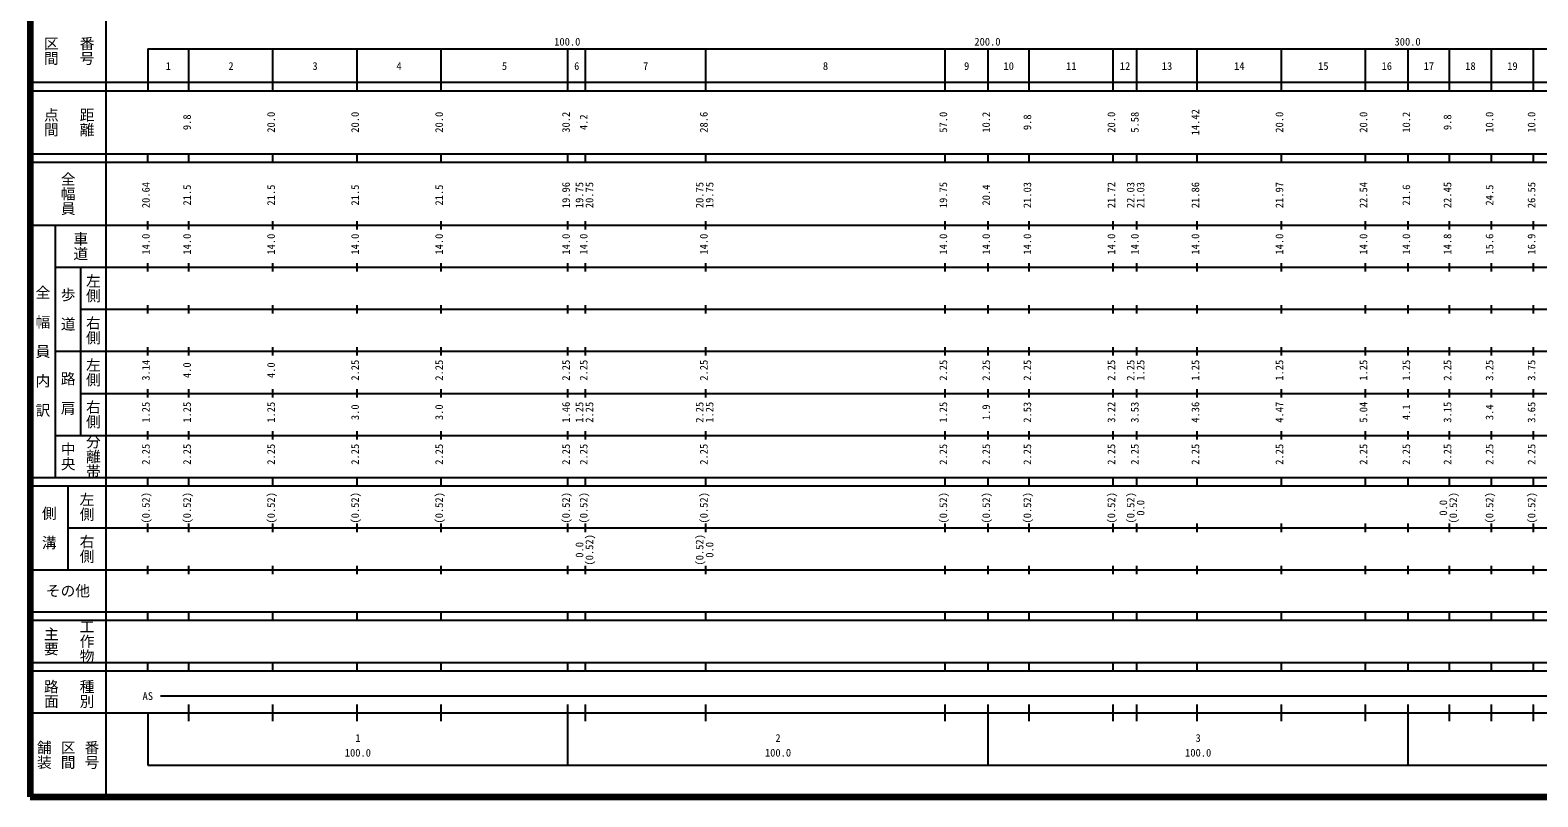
# Model space of a CAD drawing. Units: millimetres on the paper, enlarged 1000 times. Extents: x 40000 to 680000, y 20000 to 380000.
# Drawn here: x 40000 to 398848, y 20000 to 202409 of the extents above; entities that cross this region are included whole.
import ezdxf
from ezdxf.enums import TextEntityAlignment as Align

# ---------------------------------------------------------------- set-up
doc = ezdxf.new("R2010")
doc.units = ezdxf.units.MM
doc.header["$LTSCALE"] = 1000
doc.layers.add('M-TTL', color=2, linetype='Continuous', lineweight=140)
doc.layers.add('M-TTL-BAND', color=7, linetype='Continuous', lineweight=25)
doc.styles.add('@ＭＳ ゴシック', font='')
doc.styles.add('ＭＳ ゴシック', font='')
doc.styles.get('@ＭＳ ゴシック').set_extended_font_data('@MS Gothic')
doc.styles.get('ＭＳ ゴシック').set_extended_font_data('MS Gothic')

msp = doc.modelspace()

# ---------------------------------------------------------------- linework, layer by layer
at = {"layer": 'M-TTL'}
for p, q in [((40000, 380000), (40000, 20000)), ((40000, 20000), (680000, 20000))]:
    msp.add_line(p, q, dxfattribs=at)
at = {"layer": 'M-TTL-BAND'}
for p, q in [((58000, 370000), (58000, 20000)), ((68000, 198000), (579000, 198000)), ((68000, 198000), (68000, 188000)), ((77800, 188000), (77800, 198000)), ((97800, 188000), (97800, 198000)), ((117800, 188000), (117800, 198000)), ((137800, 188000), (137800, 198000)), ((168000, 188000), (168000, 198000)), ((172200, 188000), (172200, 198000)), ((200800, 188000), (200800, 198000)), ((257800, 188000), (257800, 198000)), ((268000, 188000), (268000, 198000)), ((277800, 188000), (277800, 198000)), ((297800, 188000), (297800, 198000)), ((303380, 188000), (303380, 198000)), ((317800, 188000), (317800, 198000)), ((337800, 188000), (337800, 198000)), ((357800, 188000), (357800, 198000)), ((368000, 188000), (368000, 198000)), ((377800, 188000), (377800, 198000)), ((387800, 188000), (387800, 198000)), ((397800, 188000), (397800, 198000)), ((40000, 190000), (579000, 190000)), ((40000, 188000), (579000, 188000)), ((40000, 173000), (579000, 173000)), ((68000, 171000), (68000, 173000)), ((77800, 171000), (77800, 173000)), ((97800, 171000), (97800, 173000)), ((117800, 171000), (117800, 173000)), ((137800, 171000), (137800, 173000)), ((168000, 171000), (168000, 173000)), ((172200, 171000), (172200, 173000)), ((200800, 171000), (200800, 173000)), ((257800, 171000), (257800, 173000)), ((268000, 171000), (268000, 173000)), ((277800, 171000), (277800, 173000)), ((297800, 171000), (297800, 173000)), ((303380, 171000), (303380, 173000)), ((317800, 171000), (317800, 173000)), ((337800, 171000), (337800, 173000)), ((357800, 171000), (357800, 173000)), ((368000, 171000), (368000, 173000)), ((377800, 171000), (377800, 173000)), ((387800, 171000), (387800, 173000)), ((397800, 171000), (397800, 173000)), ((40000, 171000), (579000, 171000)), ((40000, 156000), (579000, 156000)), ((46000, 96000), (46000, 156000)), ((68000, 155000), (68000, 157000)), ((77800, 155000), (77800, 157000)), ((97800, 155000), (97800, 157000)), ((117800, 155000), (117800, 157000)), ((137800, 155000), (137800, 157000)), ((168000, 155000), (168000, 157000)), ((172200, 155000), (172200, 157000)), ((200800, 155000), (200800, 157000)), ((257800, 155000), (257800, 157000)), ((268000, 155000), (268000, 157000)), ((277800, 155000), (277800, 157000)), ((297800, 155000), (297800, 157000)), ((303380, 155000), (303380, 157000)), ((317800, 155000), (317800, 157000)), ((337800, 155000), (337800, 157000)), ((357800, 155000), (357800, 157000)), ((368000, 155000), (368000, 157000)), ((377800, 155000), (377800, 157000)), ((387800, 155000), (387800, 157000)), ((397800, 155000), (397800, 157000)), ((46000, 146000), (579000, 146000)), ((52000, 146000), (52000, 106000)), ((68000, 145000), (68000, 147000)), ((77800, 145000), (77800, 147000)), ((97800, 145000), (97800, 147000)), ((117800, 145000), (117800, 147000)), ((137800, 145000), (137800, 147000)), ((168000, 145000), (168000, 147000)), ((172200, 145000), (172200, 147000)), ((200800, 145000), (200800, 147000)), ((257800, 145000), (257800, 147000)), ((268000, 145000), (268000, 147000)), ((277800, 145000), (277800, 147000)), ((297800, 145000), (297800, 147000)), ((303380, 145000), (303380, 147000)), ((317800, 145000), (317800, 147000)), ((337800, 145000), (337800, 147000)), ((357800, 145000), (357800, 147000)), ((368000, 145000), (368000, 147000)), ((377800, 145000), (377800, 147000)), ((387800, 145000), (387800, 147000)), ((397800, 145000), (397800, 147000)), ((68000, 135000), (68000, 137000)), ((77800, 135000), (77800, 137000)), ((97800, 135000), (97800, 137000)), ((117800, 135000), (117800, 137000)), ((137800, 135000), (137800, 137000)), ((168000, 135000), (168000, 137000)), ((172200, 135000), (172200, 137000)), ((200800, 135000), (200800, 137000)), ((257800, 135000), (257800, 137000)), ((268000, 135000), (268000, 137000)), ((277800, 135000), (277800, 137000)), ((297800, 135000), (297800, 137000)), ((303380, 135000), (303380, 137000)), ((317800, 135000), (317800, 137000)), ((337800, 135000), (337800, 137000)), ((357800, 135000), (357800, 137000)), ((368000, 135000), (368000, 137000)), ((377800, 135000), (377800, 137000)), ((387800, 135000), (387800, 137000)), ((397800, 135000), (397800, 137000)), ((52000, 136000), (579000, 136000)), ((46000, 126000), (579000, 126000)), ((68000, 125000), (68000, 127000)), ((77800, 125000), (77800, 127000)), ((97800, 125000), (97800, 127000)), ((117800, 125000), (117800, 127000)), ((137800, 125000), (137800, 127000)), ((168000, 125000), (168000, 127000)), ((172200, 125000), (172200, 127000)), ((200800, 125000), (200800, 127000)), ((257800, 125000), (257800, 127000)), ((268000, 125000), (268000, 127000)), ((277800, 125000), (277800, 127000)), ((297800, 125000), (297800, 127000)), ((303380, 125000), (303380, 127000)), ((317800, 125000), (317800, 127000)), ((337800, 125000), (337800, 127000)), ((357800, 125000), (357800, 127000)), ((368000, 125000), (368000, 127000)), ((377800, 125000), (377800, 127000)), ((387800, 125000), (387800, 127000)), ((397800, 125000), (397800, 127000)), ((52000, 116000), (579000, 116000)), ((68000, 115000), (68000, 117000)), ((77800, 115000), (77800, 117000)), ((97800, 115000), (97800, 117000)), ((117800, 115000), (117800, 117000)), ((137800, 115000), (137800, 117000)), ((168000, 115000), (168000, 117000)), ((172200, 115000), (172200, 117000)), ((200800, 115000), (200800, 117000)), ((257800, 115000), (257800, 117000)), ((268000, 115000), (268000, 117000)), ((277800, 115000), (277800, 117000)), ((297800, 115000), (297800, 117000)), ((303380, 115000), (303380, 117000)), ((317800, 115000), (317800, 117000)), ((337800, 115000), (337800, 117000)), ((357800, 115000), (357800, 117000)), ((368000, 115000), (368000, 117000)), ((377800, 115000), (377800, 117000)), ((387800, 115000), (387800, 117000)), ((397800, 115000), (397800, 117000)), ((46000, 106000), (579000, 106000)), ((68000, 105000), (68000, 107000)), ((77800, 105000), (77800, 107000)), ((97800, 105000), (97800, 107000)), ((117800, 105000), (117800, 107000)), ((137800, 105000), (137800, 107000)), ((168000, 105000), (168000, 107000)), ((172200, 105000), (172200, 107000)), ((200800, 105000), (200800, 107000)), ((257800, 105000), (257800, 107000)), ((268000, 105000), (268000, 107000)), ((277800, 105000), (277800, 107000)), ((297800, 105000), (297800, 107000)), ((303380, 105000), (303380, 107000)), ((317800, 105000), (317800, 107000)), ((337800, 105000), (337800, 107000)), ((357800, 105000), (357800, 107000)), ((368000, 105000), (368000, 107000)), ((377800, 105000), (377800, 107000)), ((387800, 105000), (387800, 107000)), ((397800, 105000), (397800, 107000)), ((40000, 96000), (579000, 96000)), ((40000, 94000), (579000, 94000)), ((49000, 94000), (49000, 74000)), ((68000, 94000), (68000, 96000)), ((77800, 94000), (77800, 96000)), ((97800, 94000), (97800, 96000)), ((117800, 94000), (117800, 96000)), ((137800, 94000), (137800, 96000)), ((168000, 94000), (168000, 96000)), ((172200, 94000), (172200, 96000)), ((200800, 94000), (200800, 96000)), ((257800, 94000), (257800, 96000)), ((268000, 94000), (268000, 96000)), ((277800, 94000), (277800, 96000)), ((297800, 94000), (297800, 96000)), ((303380, 94000), (303380, 96000)), ((317800, 94000), (317800, 96000)), ((337800, 94000), (337800, 96000)), ((357800, 94000), (357800, 96000)), ((368000, 94000), (368000, 96000)), ((377800, 94000), (377800, 96000)), ((387800, 94000), (387800, 96000)), ((397800, 94000), (397800, 96000)), ((49000, 84000), (579000, 84000)), ((68000, 83000), (68000, 85000)), ((77800, 83000), (77800, 85000)), ((97800, 83000), (97800, 85000)), ((117800, 83000), (117800, 85000)), ((137800, 83000), (137800, 85000)), ((168000, 83000), (168000, 85000)), ((172200, 83000), (172200, 85000)), ((200800, 83000), (200800, 85000)), ((257800, 83000), (257800, 85000)), ((268000, 83000), (268000, 85000)), ((277800, 83000), (277800, 85000)), ((297800, 83000), (297800, 85000)), ((303380, 83000), (303380, 85000)), ((317800, 83000), (317800, 85000)), ((337800, 83000), (337800, 85000)), ((357800, 83000), (357800, 85000)), ((368000, 83000), (368000, 85000)), ((377800, 83000), (377800, 85000)), ((387800, 83000), (387800, 85000)), ((397800, 83000), (397800, 85000)), ((40000, 74000), (579000, 74000)), ((68000, 73000), (68000, 75000)), ((77800, 73000), (77800, 75000)), ((97800, 73000), (97800, 75000)), ((117800, 73000), (117800, 75000)), ((137800, 73000), (137800, 75000)), ((168000, 73000), (168000, 75000)), ((172200, 73000), (172200, 75000)), ((200800, 73000), (200800, 75000)), ((257800, 73000), (257800, 75000)), ((268000, 73000), (268000, 75000)), ((277800, 73000), (277800, 75000)), ((297800, 73000), (297800, 75000)), ((303380, 73000), (303380, 75000)), ((317800, 73000), (317800, 75000)), ((337800, 73000), (337800, 75000)), ((357800, 73000), (357800, 75000)), ((368000, 73000), (368000, 75000)), ((377800, 73000), (377800, 75000)), ((387800, 73000), (387800, 75000)), ((397800, 73000), (397800, 75000)), ((40000, 64000), (579000, 64000)), ((40000, 62000), (579000, 62000)), ((68000, 62000), (68000, 64000)), ((77800, 62000), (77800, 64000)), ((97800, 62000), (97800, 64000)), ((117800, 62000), (117800, 64000)), ((137800, 62000), (137800, 64000)), ((168000, 62000), (168000, 64000)), ((172200, 62000), (172200, 64000)), ((200800, 62000), (200800, 64000)), ((257800, 62000), (257800, 64000)), ((268000, 62000), (268000, 64000)), ((277800, 62000), (277800, 64000)), ((297800, 62000), (297800, 64000)), ((303380, 62000), (303380, 64000)), ((317800, 62000), (317800, 64000)), ((337800, 62000), (337800, 64000)), ((357800, 62000), (357800, 64000)), ((368000, 62000), (368000, 64000)), ((377800, 62000), (377800, 64000)), ((387800, 62000), (387800, 64000)), ((397800, 62000), (397800, 64000)), ((40000, 52000), (579000, 52000)), ((68000, 50000), (68000, 52000)), ((77800, 50000), (77800, 52000)), ((97800, 50000), (97800, 52000)), ((117800, 50000), (117800, 52000)), ((137800, 50000), (137800, 52000)), ((168000, 50000), (168000, 52000)), ((172200, 50000), (172200, 52000)), ((200800, 50000), (200800, 52000)), ((257800, 50000), (257800, 52000)), ((268000, 50000), (268000, 52000)), ((277800, 50000), (277800, 52000)), ((297800, 50000), (297800, 52000)), ((303380, 50000), (303380, 52000)), ((317800, 50000), (317800, 52000)), ((337800, 50000), (337800, 52000)), ((357800, 50000), (357800, 52000)), ((368000, 50000), (368000, 52000)), ((377800, 50000), (377800, 52000)), ((387800, 50000), (387800, 52000)), ((397800, 50000), (397800, 52000)), ((40000, 50000), (579000, 50000)), ((71000, 44000), (565000, 44000)), ((40000, 40000), (579000, 40000)), ((68000, 40000), (68000, 27500)), ((77800, 38000), (77800, 42000)), ((97800, 38000), (97800, 42000)), ((117800, 38000), (117800, 42000)), ((137800, 38000), (137800, 42000)), ((168000, 27500), (168000, 42000)), ((172200, 38000), (172200, 42000)), ((200800, 38000), (200800, 42000)), ((257800, 38000), (257800, 42000)), ((268000, 27500), (268000, 42000)), ((277800, 38000), (277800, 42000)), ((297800, 38000), (297800, 42000)), ((303380, 38000), (303380, 42000)), ((317800, 38000), (317800, 42000)), ((337800, 38000), (337800, 42000)), ((357800, 38000), (357800, 42000)), ((368000, 27500), (368000, 42000)), ((377800, 38000), (377800, 42000)), ((387800, 38000), (387800, 42000)), ((397800, 38000), (397800, 42000)), ((68000, 27500), (579000, 27500))]:
    msp.add_line(p, q, dxfattribs=at)

# ---------------------------------------------------------------- texts
at = {"layer": 'M-TTL-BAND', "style": '@ＭＳ ゴシック'}
for s, p in [('区間', (45000, 197500)), ('番号', (53500, 197500)), ('点間', (45000, 180500)), ('距離', (53500, 180500)), ('全幅員', (49000, 163500)), ('車道', (52000, 151000)), ('左側', (55000, 141000)), ('全\u3000幅\u3000員\u3000内\u3000訳', (43000, 126000)), ('歩\u3000道', (49000, 136000)), ('右側', (55000, 131000)), ('左側', (55000, 121000)), ('路\u3000肩', (49000, 116000)), ('右側', (55000, 111000)), ('中央', (49000, 101000)), ('分離帯', (55000, 101000)), ('左側', (53500, 89000)), ('側\u3000溝', (44500, 84000)), ('右側', (53500, 79000)), ('工作物', (53500, 57000)), ('主要', (45000, 57000)), ('路面', (45000, 44500)), ('種別', (53500, 44500)), ('舗装', (43333, 30000)), ('区間', (49000, 30000)), ('番号', (54667, 30000))]:
    msp.add_text(s, height=2566, rotation=270, dxfattribs=at).set_placement(p, align=Align.MIDDLE_CENTER)
at = {"layer": 'M-TTL-BAND', "style": 'ＭＳ ゴシック'}
for s, p in [('100.0', (167844, 198195)), ('200.0', (267844, 198195)), ('300.0', (367844, 198195)), ('1', (72900, 192405)), ('2', (87800, 192405)), ('3', (107800, 192405)), ('4', (127800, 192405)), ('5', (152900, 192405)), ('6', (170100, 192405)), ('7', (186500, 192405)), ('8', (229300, 192405)), ('9', (262900, 192405)), ('10', (272900, 192405)), ('11', (287800, 192405)), ('12', (300590, 192405)), ('13', (310590, 192405)), ('14', (327800, 192405)), ('15', (347800, 192405)), ('16', (362900, 192405)), ('17', (372900, 192405)), ('18', (382800, 192405)), ('19', (392800, 192405)), ('AS', (68000, 42500)), ('1', (118000, 32523)), ('2', (218000, 32523)), ('3', (318000, 32523)), ('100.0', (118000, 29033)), ('100.0', (218000, 29033)), ('100.0', (318000, 29033))]:
    msp.add_text(s, height=1833, dxfattribs=at).set_placement(p, align=Align.BOTTOM_CENTER)
for s, p in [('14.42', (318800, 180500)), ('9.8', (78800, 180500)), ('20.0', (98800, 180500)), ('20.0', (118800, 180500)), ('20.0', (138800, 180500)), ('30.2', (169000, 180500)), ('4.2', (173200, 180500)), ('28.6', (201800, 180500)), ('57.0', (258800, 180500)), ('10.2', (269000, 180500)), ('9.8', (278800, 180500)), ('20.0', (298800, 180500)), ('5.58', (304380, 180500)), ('20.0', (338800, 180500)), ('20.0', (358800, 180500)), ('10.2', (369000, 180500)), ('9.8', (378800, 180500)), ('10.0', (388800, 180500)), ('10.0', (398800, 180500)), ('20.64', (69000, 163174)), ('21.5', (78800, 163174)), ('21.5', (98800, 163174)), ('21.5', (118800, 163174)), ('21.5', (138800, 163174)), ('19.96', (169000, 163174)), ('19.75', (172200, 163174)), ('20.75', (174570, 163174)), ('20.75', (200800, 163174)), ('19.75', (203170, 163174)), ('19.75', (258800, 163174)), ('20.4', (269000, 163174)), ('21.03', (278800, 163174)), ('21.72', (298800, 163174)), ('22.03', (303380, 163174)), ('21.03', (305750, 163174)), ('21.86', (318800, 163174)), ('21.97', (338800, 163174)), ('22.54', (358800, 163174)), ('21.6', (369000, 163174)), ('22.45', (378800, 163174)), ('24.5', (388800, 163174)), ('26.55', (398800, 163174)), ('14.0', (69000, 151500)), ('14.0', (78800, 151500)), ('14.0', (98800, 151500)), ('14.0', (118800, 151500)), ('14.0', (138800, 151500)), ('14.0', (169000, 151500)), ('14.0', (173200, 151500)), ('14.0', (201800, 151500)), ('14.0', (258800, 151500)), ('14.0', (269000, 151500)), ('14.0', (278800, 151500)), ('14.0', (298800, 151500)), ('14.0', (304380, 151500)), ('14.0', (318800, 151500)), ('14.0', (338800, 151500)), ('14.0', (358800, 151500)), ('14.0', (369000, 151500)), ('14.8', (378800, 151500)), ('15.6', (388800, 151500)), ('16.9', (398800, 151500)), ('3.14', (69000, 121500)), ('4.0', (78800, 121500)), ('4.0', (98800, 121500)), ('2.25', (118800, 121500)), ('2.25', (138800, 121500)), ('2.25', (169000, 121500)), ('2.25', (173200, 121500)), ('2.25', (201800, 121500)), ('2.25', (258800, 121500)), ('2.25', (269000, 121500)), ('2.25', (278800, 121500)), ('2.25', (298800, 121500)), ('2.25', (303380, 121500)), ('1.25', (305750, 121500)), ('1.25', (318800, 121500)), ('1.25', (338800, 121500)), ('1.25', (358800, 121500)), ('1.25', (369000, 121500)), ('2.25', (378800, 121500)), ('3.25', (388800, 121500)), ('3.75', (398800, 121500)), ('1.25', (69000, 111500)), ('1.25', (78800, 111500)), ('1.25', (98800, 111500)), ('3.0', (118800, 111500)), ('3.0', (138800, 111500)), ('1.46', (169000, 111500)), ('1.25', (172200, 111500)), ('2.25', (174570, 111500)), ('2.25', (200800, 111500)), ('1.25', (203170, 111500)), ('1.25', (258800, 111500)), ('1.9', (269000, 111500)), ('2.53', (278800, 111500)), ('3.22', (298800, 111500)), ('3.53', (304380, 111500)), ('4.36', (318800, 111500)), ('4.47', (338800, 111500)), ('5.04', (358800, 111500)), ('4.1', (369000, 111500)), ('3.15', (378800, 111500)), ('3.4', (388800, 111500)), ('3.65', (398800, 111500)), ('2.25', (69000, 101500)), ('2.25', (78800, 101500)), ('2.25', (98800, 101500)), ('2.25', (118800, 101500)), ('2.25', (138800, 101500)), ('2.25', (169000, 101500)), ('2.25', (173200, 101500)), ('2.25', (201800, 101500)), ('2.25', (258800, 101500)), ('2.25', (269000, 101500)), ('2.25', (278800, 101500)), ('2.25', (298800, 101500)), ('2.25', (304380, 101500)), ('2.25', (318800, 101500)), ('2.25', (338800, 101500)), ('2.25', (358800, 101500)), ('2.25', (369000, 101500)), ('2.25', (378800, 101500)), ('2.25', (388800, 101500)), ('2.25', (398800, 101500)), ('(0.52)', (69000, 88764)), ('(0.52)', (78800, 88764)), ('(0.52)', (98800, 88764)), ('(0.52)', (118800, 88764)), ('(0.52)', (138800, 88764)), ('(0.52)', (169000, 88764)), ('(0.52)', (173200, 88764)), ('(0.52)', (201800, 88764)), ('(0.52)', (258800, 88764)), ('(0.52)', (269000, 88764)), ('(0.52)', (278800, 88764)), ('(0.52)', (298800, 88764)), ('(0.52)', (303380, 88764)), ('0.0', (305750, 88764)), ('0.0', (377800, 88764)), ('(0.52)', (380170, 88764)), ('(0.52)', (388800, 88764)), ('(0.52)', (398800, 88764)), ('0.0', (172200, 78764)), ('(0.52)', (174570, 78764)), ('(0.52)', (200800, 78764)), ('0.0', (203170, 78764))]:
    msp.add_text(s, height=1833, rotation=90, dxfattribs=at).set_placement(p, align=Align.BOTTOM_CENTER)
msp.add_text('その他', height=2566, dxfattribs=at).set_placement((49000, 69000), align=Align.MIDDLE_CENTER)

doc.saveas('drawing.dxf')
